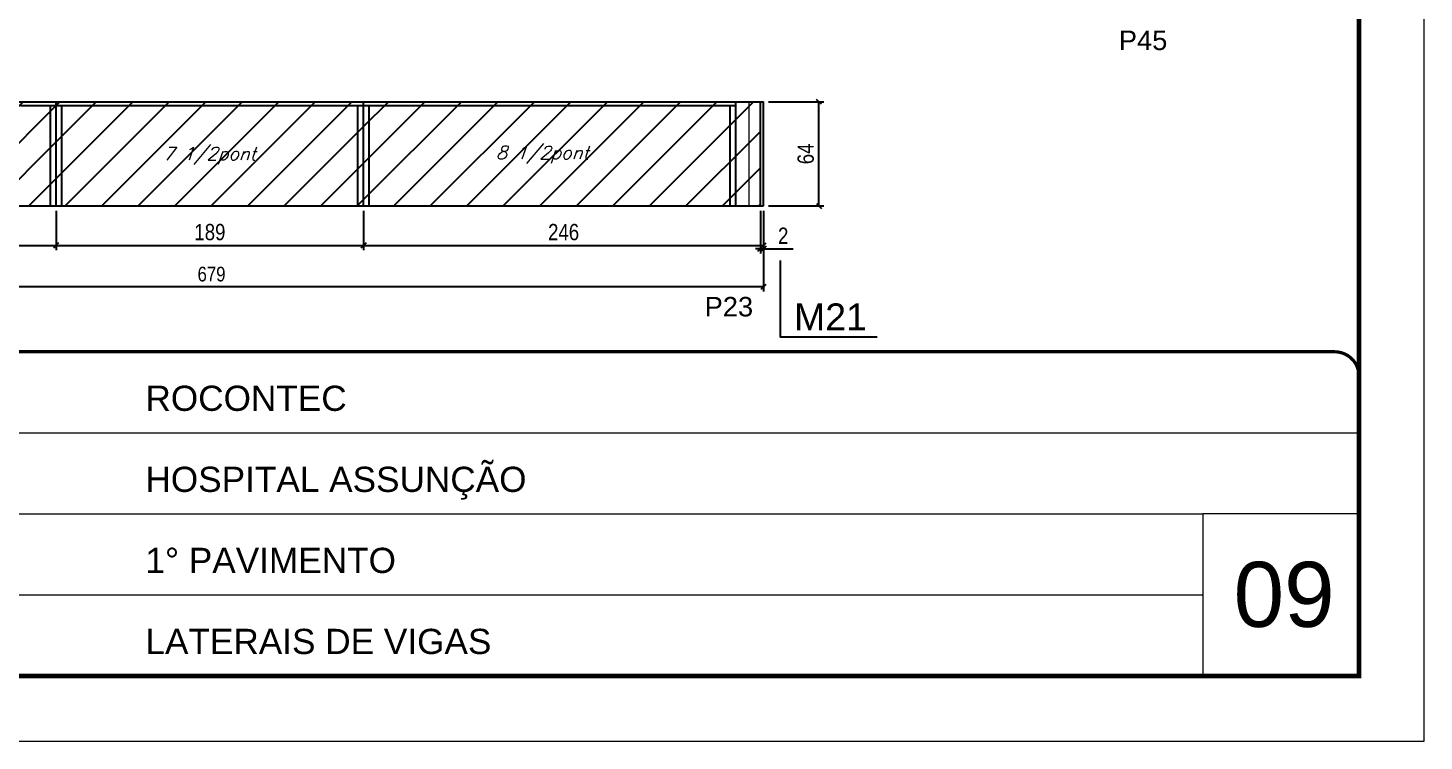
# Model space of a CAD drawing. Extents: x 137137 to 143418, y 10464 to 34486.
# Drawn here: x 137764 to 138622, y 31139 to 31577 of the extents above; entities that cross this region are included whole.
import ezdxf

# ---------------------------------------------------------------- set-up
doc = ezdxf.new("R2010")
doc.units = 0
doc.linetypes.add('CONTINUO', pattern=[0])
doc.linetypes.add('DASHED', pattern=[0.75, 0.5, -0.25])
for name, color, linetype in [('5', 5, 'Continuous'), ('COTA', 241, 'Continuous'), ('NOMENCLATURA', 7, 'Continuous'), ('Painéis', 200, 'Continuous'), ('Reaproveitamento', 251, 'Continuous'), ('SARR_2.2x7', 40, 'Continuous'), ('SARR_3.5x7', 81, 'Continuous'), ('texto', 7, 'Continuous')]:
    doc.layers.add(name, color=color, linetype=linetype)
for name, color, linetype, lineweight in [('CARIMBO', 255, 'Continuous', 9), ('Escoras', 2, 'Continuous', 25), ('Folhas', 255, 'Continuous', 9), ('Sarr 2.2x7', 40, 'Continuous', 9), ('SARRAFO DE PRESSAO', 251, 'DASHED', 9)]:
    doc.layers.add(name, color=color, linetype=linetype, lineweight=lineweight)
doc.styles.add('ARIAL', font='arial.ttf')
doc.styles.add('COTA TECNICA', font='techl___.ttf', dxfattribs={"height": 10})
doc.styles.add('COTA TECNICA-50', font='techl___.ttf', dxfattribs={"height": 9})
doc.styles.add('Romans', font='romans.shx')
doc.styles.get("Standard").update_dxf_attribs({"font": 'arial.ttf'})
doc.dimstyles.new('COTA PAINEL-50', dxfattribs={"dimtxt": 9, "dimasz": 3, "dimexe": 3, "dimexo": 3, "dimgap": 3, "dimtad": 1, "dimdec": 1, "dimzin": 12, "dimdsep": 46, "dimtxsty": 'COTA TECNICA-50', "dimblk1": 'OBLIQUE', "dimblk2": 'OBLIQUE', "dimsah": 1, "dimcen": 0.9, "dimclrd": 4, "dimclre": 4, "dimclrt": 240, "dimadec": 1, "dimazin": 3, "dimtfac": 1, "dimtdec": 1, "dimtmove": 0, "dimatfit": 3, "dimfxl": 1, "dimtolj": 1, "dimtzin": 12, "dimarcsym": 0})
doc.dimstyles.new('PAINEL', dxfattribs={"dimtxt": 10, "dimasz": 3, "dimexe": 3, "dimexo": 3, "dimgap": 3, "dimtad": 1, "dimdec": 1, "dimzin": 12, "dimdsep": 46, "dimtxsty": 'COTA TECNICA', "dimblk1": 'OBLIQUE', "dimblk2": 'OBLIQUE', "dimsah": 1, "dimcen": 0.9, "dimclrd": 4, "dimclre": 4, "dimclrt": 240, "dimadec": 1, "dimazin": 3, "dimtfac": 1, "dimtdec": 1, "dimtmove": 0, "dimatfit": 3, "dimfxl": 1, "dimtolj": 1, "dimtzin": 12, "dimarcsym": 0})
pattern_1 = [(45, (6389.115, 20.185), (-11.2253202, 11.2253202), [])]

# ---------------------------------------------------------------- blocks, each defined once
blk = doc.blocks.new('9999999999')
at = {"color": 30, "linetype": 'CONTINUO'}
for p, q in [((98564.56, 34379.64), (99583.98, 34379.64)), ((98564.56, 34329.83), (99487.98, 34329.83)), ((99583.98, 34329.83), (99487.98, 34329.83)), ((99487.98, 34329.83), (99487.98, 34230.21)), ((98564.56, 34280.02), (99487.98, 34280.02))]:
    blk.add_line(p, q, dxfattribs=at)
at = {"color": 30, "linetype": 'CONTINUO', "const_width": 2}
blk.add_lwpolyline([(99583.98, 34230.21), (99583.98, 34414.45, 0.414214), (99568.98, 34429.45), (98228.98, 34429.45, 0.414214), (98213.98, 34414.45), (98213.98, 34245.21, 0.414214), (98228.98, 34230.21), (99583.98, 34230.21)], format="xyb", dxfattribs=at)
at = {"layer": 'Folhas'}
blk.add_lwpolyline([(98138.98, 34190.21), (99623.98, 34190.21), (99623.98, 35240.21), (98138.98, 35240.21)], close=True, dxfattribs=at)
at = {"layer": 'Folhas', "color": 30, "const_width": 3}
blk.add_lwpolyline([(98213.98, 34230.21), (99583.98, 34230.21), (99583.98, 35200.21), (98213.98, 35200.21)], close=True, dxfattribs=at)
at = {"color": 7, "linetype": 'Continuous', "ltscale": 5, "style": 'ARIAL'}
for s, height, p in [('ROCONTEC', 15.483, (98837.68, 34393.13)), ('HOSPITAL ASSUNÇÃO', 15.4829, (98837.68, 34343.32)), ('1° PAVIMENTO', 15.4829, (98837.68, 34293.51)), ('LATERAIS DE VIGAS', 15.4829, (98837.68, 34243.7))]:
    blk.add_text(s, height=height, dxfattribs=at).set_placement(p)
blk = doc.blocks.new('_Oblique')
at = {"color": 0, "linetype": 'ByBlock', "lineweight": -2}
blk.add_line((-0.5, -0.5), (0.5, 0.5), dxfattribs=at)
blk = doc.blocks.new('*D413')
at = {"layer": 'COTA', "color": 4, "linetype": 'ByBlock', "lineweight": -2, "transparency": 16777216}
for p, q in [((138219.14, 31531.48), (138253.17, 31531.48)), ((138250.17, 31467.48), (138250.17, 31531.48)), ((138219.14, 31467.48), (138253.17, 31467.48))]:
    blk.add_line(p, q, dxfattribs=at)
at = {"layer": 'Defpoints', "color": 0, "linetype": 'ByBlock', "transparency": 16777216}
for p in [(138216.14, 31531.48), (138250.17, 31531.48), (138216.14, 31467.48)]:
    blk.add_point(p, dxfattribs=at)
at = {"layer": 'COTA', "color": 4, "linetype": 'ByBlock', "lineweight": -2, "transparency": 16777216, "xscale": 3, "yscale": 3, "zscale": 3}
for p, rotation in [((138250.17, 31531.48), 90), ((138250.17, 31467.48), 270)]:
    blk.add_blockref('_Oblique', p, dxfattribs=dict(at, rotation=rotation))
at = {"layer": 'COTA', "color": 240, "linetype": 'ByBlock', "transparency": 16777216, "insert": (138242.06, 31499.48), "char_height": 10, "attachment_point": 5, "rotation": 90, "style": 'COTA TECNICA'}
blk.add_mtext('\\A1;64', dxfattribs=at)
blk = doc.blocks.new('*D277')
at = {"layer": 'COTA', "color": 4, "linetype": 'ByBlock', "lineweight": -2, "transparency": 16777216}
for p, q in [((137537.12, 31464.48), (137537.12, 31440.27)), ((137781.12, 31464.48), (137781.12, 31440.27)), ((137537.12, 31443.27), (137781.12, 31443.27))]:
    blk.add_line(p, q, dxfattribs=at)
at = {"layer": 'Defpoints', "color": 0, "linetype": 'ByBlock', "transparency": 16777216}
for p in [(137537.12, 31467.48), (137781.12, 31467.48), (137781.12, 31443.27)]:
    blk.add_point(p, dxfattribs=at)
at = {"layer": 'COTA', "color": 4, "linetype": 'ByBlock', "lineweight": -2, "transparency": 16777216, "xscale": 3, "yscale": 3, "zscale": 3, "rotation": 180}
blk.add_blockref('_Oblique', (137537.12, 31443.27), dxfattribs=at)
at = {"layer": 'COTA', "color": 4, "linetype": 'ByBlock', "lineweight": -2, "transparency": 16777216, "xscale": 3, "yscale": 3, "zscale": 3}
blk.add_blockref('_Oblique', (137781.12, 31443.27), dxfattribs=at)
at = {"layer": 'COTA', "color": 240, "linetype": 'ByBlock', "transparency": 16777216, "insert": (137659.12, 31451.34), "char_height": 10, "attachment_point": 5, "style": 'COTA TECNICA'}
blk.add_mtext('\\A1;244', dxfattribs=at)
blk = doc.blocks.new('*D278')
at = {"layer": 'COTA', "color": 4, "linetype": 'ByBlock', "lineweight": -2, "transparency": 16777216}
for p, q in [((137781.12, 31464.48), (137781.12, 31440.27)), ((137970.14, 31464.48), (137970.14, 31440.27)), ((137781.12, 31443.27), (137970.14, 31443.27))]:
    blk.add_line(p, q, dxfattribs=at)
at = {"layer": 'Defpoints', "color": 0, "linetype": 'ByBlock', "transparency": 16777216}
for p in [(137781.12, 31467.48), (137970.14, 31467.48), (137970.14, 31443.27)]:
    blk.add_point(p, dxfattribs=at)
at = {"layer": 'COTA', "color": 4, "linetype": 'ByBlock', "lineweight": -2, "transparency": 16777216, "xscale": 3, "yscale": 3, "zscale": 3, "rotation": 180}
blk.add_blockref('_Oblique', (137781.12, 31443.27), dxfattribs=at)
at = {"layer": 'COTA', "color": 4, "linetype": 'ByBlock', "lineweight": -2, "transparency": 16777216, "xscale": 3, "yscale": 3, "zscale": 3}
blk.add_blockref('_Oblique', (137970.14, 31443.27), dxfattribs=at)
at = {"layer": 'COTA', "color": 240, "linetype": 'ByBlock', "transparency": 16777216, "insert": (137875.63, 31451.37), "char_height": 10, "attachment_point": 5, "style": 'COTA TECNICA'}
blk.add_mtext('\\A1;189', dxfattribs=at)
blk = doc.blocks.new('*D414')
at = {"layer": 'COTA', "color": 4, "linetype": 'ByBlock', "lineweight": -2, "transparency": 16777216}
for p, q in [((137970.14, 31464.48), (137970.14, 31440.27)), ((138216.14, 31464.48), (138216.14, 31440.27)), ((137970.14, 31443.27), (138216.14, 31443.27))]:
    blk.add_line(p, q, dxfattribs=at)
at = {"layer": 'Defpoints', "color": 0, "linetype": 'ByBlock', "transparency": 16777216}
for p in [(137970.14, 31467.48), (138216.14, 31467.48), (138216.14, 31443.27)]:
    blk.add_point(p, dxfattribs=at)
at = {"layer": 'COTA', "color": 4, "linetype": 'ByBlock', "lineweight": -2, "transparency": 16777216, "xscale": 3, "yscale": 3, "zscale": 3, "rotation": 180}
blk.add_blockref('_Oblique', (137970.14, 31443.27), dxfattribs=at)
at = {"layer": 'COTA', "color": 4, "linetype": 'ByBlock', "lineweight": -2, "transparency": 16777216, "xscale": 3, "yscale": 3, "zscale": 3}
blk.add_blockref('_Oblique', (138216.14, 31443.27), dxfattribs=at)
at = {"layer": 'COTA', "color": 240, "linetype": 'ByBlock', "transparency": 16777216, "insert": (138093.14, 31451.37), "char_height": 10, "attachment_point": 5, "style": 'COTA TECNICA'}
blk.add_mtext('\\A1;246', dxfattribs=at)
blk = doc.blocks.new('*D437')
at = {"layer": 'COTA', "color": 4, "linetype": 'ByBlock', "lineweight": -2, "transparency": 16777216}
for p, q in [((138214.14, 31464.48), (138214.14, 31438.19)), ((138216.14, 31464.48), (138216.14, 31438.19)), ((138214.14, 31441.19), (138211.14, 31441.19)), ((138214.14, 31441.19), (138216.14, 31441.19)), ((138216.14, 31441.19), (138234.25, 31441.19))]:
    blk.add_line(p, q, dxfattribs=at)
at = {"layer": 'Defpoints', "color": 0, "linetype": 'ByBlock', "transparency": 16777216}
for p in [(138214.14, 31467.48), (138216.14, 31467.48), (138216.14, 31441.19)]:
    blk.add_point(p, dxfattribs=at)
at = {"layer": 'COTA', "color": 4, "linetype": 'ByBlock', "lineweight": -2, "transparency": 16777216, "xscale": 3, "yscale": 3, "zscale": 3}
blk.add_blockref('_Oblique', (138214.14, 31441.19), dxfattribs=at)
at = {"layer": 'COTA', "color": 4, "linetype": 'ByBlock', "lineweight": -2, "transparency": 16777216, "xscale": 3, "yscale": 3, "zscale": 3, "rotation": 180}
blk.add_blockref('_Oblique', (138216.14, 31441.19), dxfattribs=at)
at = {"layer": 'COTA', "color": 240, "linetype": 'ByBlock', "transparency": 16777216, "insert": (138228.19, 31449.19), "char_height": 10, "attachment_point": 5, "style": 'COTA TECNICA'}
blk.add_mtext('\\A1;2', dxfattribs=at)
blk = doc.blocks.new('*D439')
at = {"layer": 'Defpoints', "color": 0, "linetype": 'ByBlock', "transparency": 16777216}
for p in [(137537.12, 31467.48), (138216.14, 31467.48), (138216.14, 31417.93)]:
    blk.add_point(p, dxfattribs=at)
at = {"layer": 'Escoras', "color": 4, "linetype": 'ByBlock', "lineweight": -2, "transparency": 16777216}
for p, q in [((137537.12, 31464.48), (137537.12, 31414.93)), ((138216.14, 31464.48), (138216.14, 31414.93)), ((137537.12, 31417.93), (138216.14, 31417.93))]:
    blk.add_line(p, q, dxfattribs=at)
at = {"layer": 'Escoras', "color": 4, "linetype": 'ByBlock', "lineweight": -2, "transparency": 16777216, "xscale": 3, "yscale": 3, "zscale": 3, "rotation": 180}
blk.add_blockref('_Oblique', (137537.12, 31417.93), dxfattribs=at)
at = {"layer": 'Escoras', "color": 4, "linetype": 'ByBlock', "lineweight": -2, "transparency": 16777216, "xscale": 3, "yscale": 3, "zscale": 3}
blk.add_blockref('_Oblique', (138216.14, 31417.93), dxfattribs=at)
at = {"layer": 'Escoras', "color": 240, "linetype": 'ByBlock', "transparency": 16777216, "insert": (137876.63, 31425.55), "char_height": 9, "attachment_point": 5, "style": 'COTA TECNICA-50'}
blk.add_mtext('\\A1;679', dxfattribs=at)

msp = doc.modelspace()

# ---------------------------------------------------------------- hatches: boundary and pattern name
at = {"layer": 'Reaproveitamento', "linetype": 'ByBlock'}
h = msp.add_hatch(dxfattribs=at)
h.set_pattern_fill('ANSI31', color=256, scale=5)
h.set_pattern_definition(pattern_1)
h.paths.add_polyline_path([(137537.12, 31531.48), (137537.12, 31467.48), (137781.12, 31467.48), (137781.12, 31531.48)])
h = msp.add_hatch(dxfattribs=at)
h.set_pattern_fill('ANSI31', color=256, scale=5)
h.set_pattern_definition(pattern_1)
h.paths.add_polyline_path([(137781.12, 31531.48), (137781.12, 31467.48), (137970.14, 31467.48), (137970.14, 31531.48)])
h.paths.add_polyline_path([(137838.49, 31490.39), (137906.11, 31490.39), (137911.61, 31506.37), (137843.99, 31506.37)], flags=24)
h = msp.add_hatch(dxfattribs=at)
h.set_pattern_fill('ANSI31', color=256, scale=5)
h.set_pattern_definition(pattern_1)
h.paths.add_polyline_path([(137970.14, 31531.48), (137970.14, 31467.48), (138214.14, 31467.48), (138214.14, 31531.48)])
h.paths.add_polyline_path([(138043.65, 31491), (138111.27, 31491), (138116.77, 31506.97), (138049.15, 31506.97)], flags=24)

# ---------------------------------------------------------------- linework, layer by layer
at = {"layer": 'NOMENCLATURA', "linetype": 'Continuous'}
for p in [(138226.34, 31433.96), (138285.94, 31386.88)]:
    msp.add_line(p, (138226.34, 31386.88), dxfattribs=at)
at = {"layer": 'Painéis', "linetype": 'ByBlock'}
for p, q in [((137537.12, 31531.48), (138216.14, 31531.48)), ((137781.12, 31467.48), (137781.12, 31531.48)), ((137970.14, 31467.48), (137970.14, 31531.48)), ((138214.14, 31467.48), (138214.14, 31531.48)), ((138216.14, 31467.48), (138216.14, 31531.48)), ((137537.12, 31467.48), (138216.14, 31467.48))]:
    msp.add_line(p, q, dxfattribs=at)
at = {"layer": 'Sarr 2.2x7'}
msp.add_line((138207.14, 31531.48), (138207.14, 31467.48), dxfattribs=at)
at = {"layer": 'SARR_2.2x7', "linetype": 'Continuous', "ltscale": 50}
for p, q in [((137759.12, 31529.28), (137781.12, 31529.28)), ((137781.12, 31529.28), (137970.14, 31529.28)), ((137970.14, 31529.28), (138199.14, 31529.28)), ((138199.14, 31529.28), (138199.14, 31531.48))]:
    msp.add_line(p, q, dxfattribs=at)
at = {"layer": 'SARR_3.5x7'}
for p, q in [((137777.62, 31467.48), (137777.62, 31529.28)), ((137784.62, 31467.48), (137784.62, 31529.28)), ((137966.64, 31467.48), (137966.64, 31529.28)), ((137973.64, 31467.48), (137973.64, 31529.28)), ((138195.64, 31467.48), (138195.64, 31529.28)), ((138199.14, 31467.48), (138199.14, 31529.28))]:
    msp.add_line(p, q, dxfattribs=at)

# ---------------------------------------------------------------- block references
at = {"layer": 'SARRAFO DE PRESSAO', "color": 6, "linetype": 'ByBlock'}
msp.add_blockref('9999999999', (38998.31, -3051.58), dxfattribs=at)

# ---------------------------------------------------------------- texts
at = {"layer": '5', "linetype": 'Continuous'}
for s, p in [('P45', (138434.58, 31563.28)), ('P23', (138179.85, 31399.59))]:
    msp.add_text(s, height=12, rotation=0.00004, dxfattribs=at).set_placement(p)
at = {"layer": 'CARIMBO', "style": 'ARIAL'}
msp.add_text('09', height=40, dxfattribs=at).set_placement((138505.15, 31208.77))
at = {"layer": 'NOMENCLATURA', "linetype": 'Continuous'}
msp.add_text('M21', height=16.5, dxfattribs=at).set_placement((138234.83, 31391.07))
at = {"layer": 'texto', "color": 2, "char_height": 8, "attachment_point": 5, "style": 'Romans'}
for s, insert in [('{\\Q19;\\C256;7 1/2pont}', (137875.36, 31498.38)), ('{\\Q19;\\C256;8 1/2pont}', (138080.02, 31498.99))]:
    msp.add_mtext(s, dxfattribs=dict(at, insert=insert))

# ---------------------------------------------------------------- dimensions: what is measured, and where the dimension line sits
at = {"layer": 'COTA', "linetype": 'ByBlock'}
dim = msp.add_linear_dim(base=(138250.17, 31531.48), p1=(138216.14, 31467.48), p2=(138216.14, 31531.48), angle=90, dimstyle='PAINEL', dxfattribs=at)
dim.commit()
dim.dimension.update_dxf_attribs({"geometry": '*D413', "text_midpoint": (138242.06, 31499.48)})
for base, p1, p2, picture, middle in [((137781.12, 31443.27), (137537.12, 31467.48), (137781.12, 31467.48), '*D277', (137659.12, 31451.34)), ((138216.14, 31441.19), (138214.14, 31467.48), (138216.14, 31467.48), '*D437', (138228.19, 31449.19))]:
    dim = msp.add_linear_dim(base=base, p1=p1, p2=p2, dimstyle='PAINEL', dxfattribs=at)
    dim.commit()
    dim.dimension.update_dxf_attribs({"geometry": picture, "text_midpoint": middle})
for base, p1, p2, picture, middle in [((137970.14, 31443.27), (137781.12, 31467.48), (137970.14, 31467.48), '*D278', (137875.63, 31451.37)), ((138216.14, 31443.27), (137970.14, 31467.48), (138216.14, 31467.48), '*D414', (138093.14, 31451.37))]:
    dim = msp.add_linear_dim(base=base, p1=p1, p2=p2, dimstyle='PAINEL', override={"dimtmove": 1}, dxfattribs=at)
    dim.commit()
    dim.dimension.update_dxf_attribs({"geometry": picture, "text_midpoint": middle})
at = {"layer": 'Escoras', "linetype": 'ByBlock'}
dim = msp.add_aligned_dim(p1=(137537.12, 31467.48), p2=(138216.14, 31467.48), distance=-49.55, dimstyle='COTA PAINEL-50', override={"dimarcsym": 1}, dxfattribs=at)
dim.commit()
dim.dimension.update_dxf_attribs({"geometry": '*D439', "text_midpoint": (137876.63, 31425.55)})

doc.saveas('drawing.dxf')
